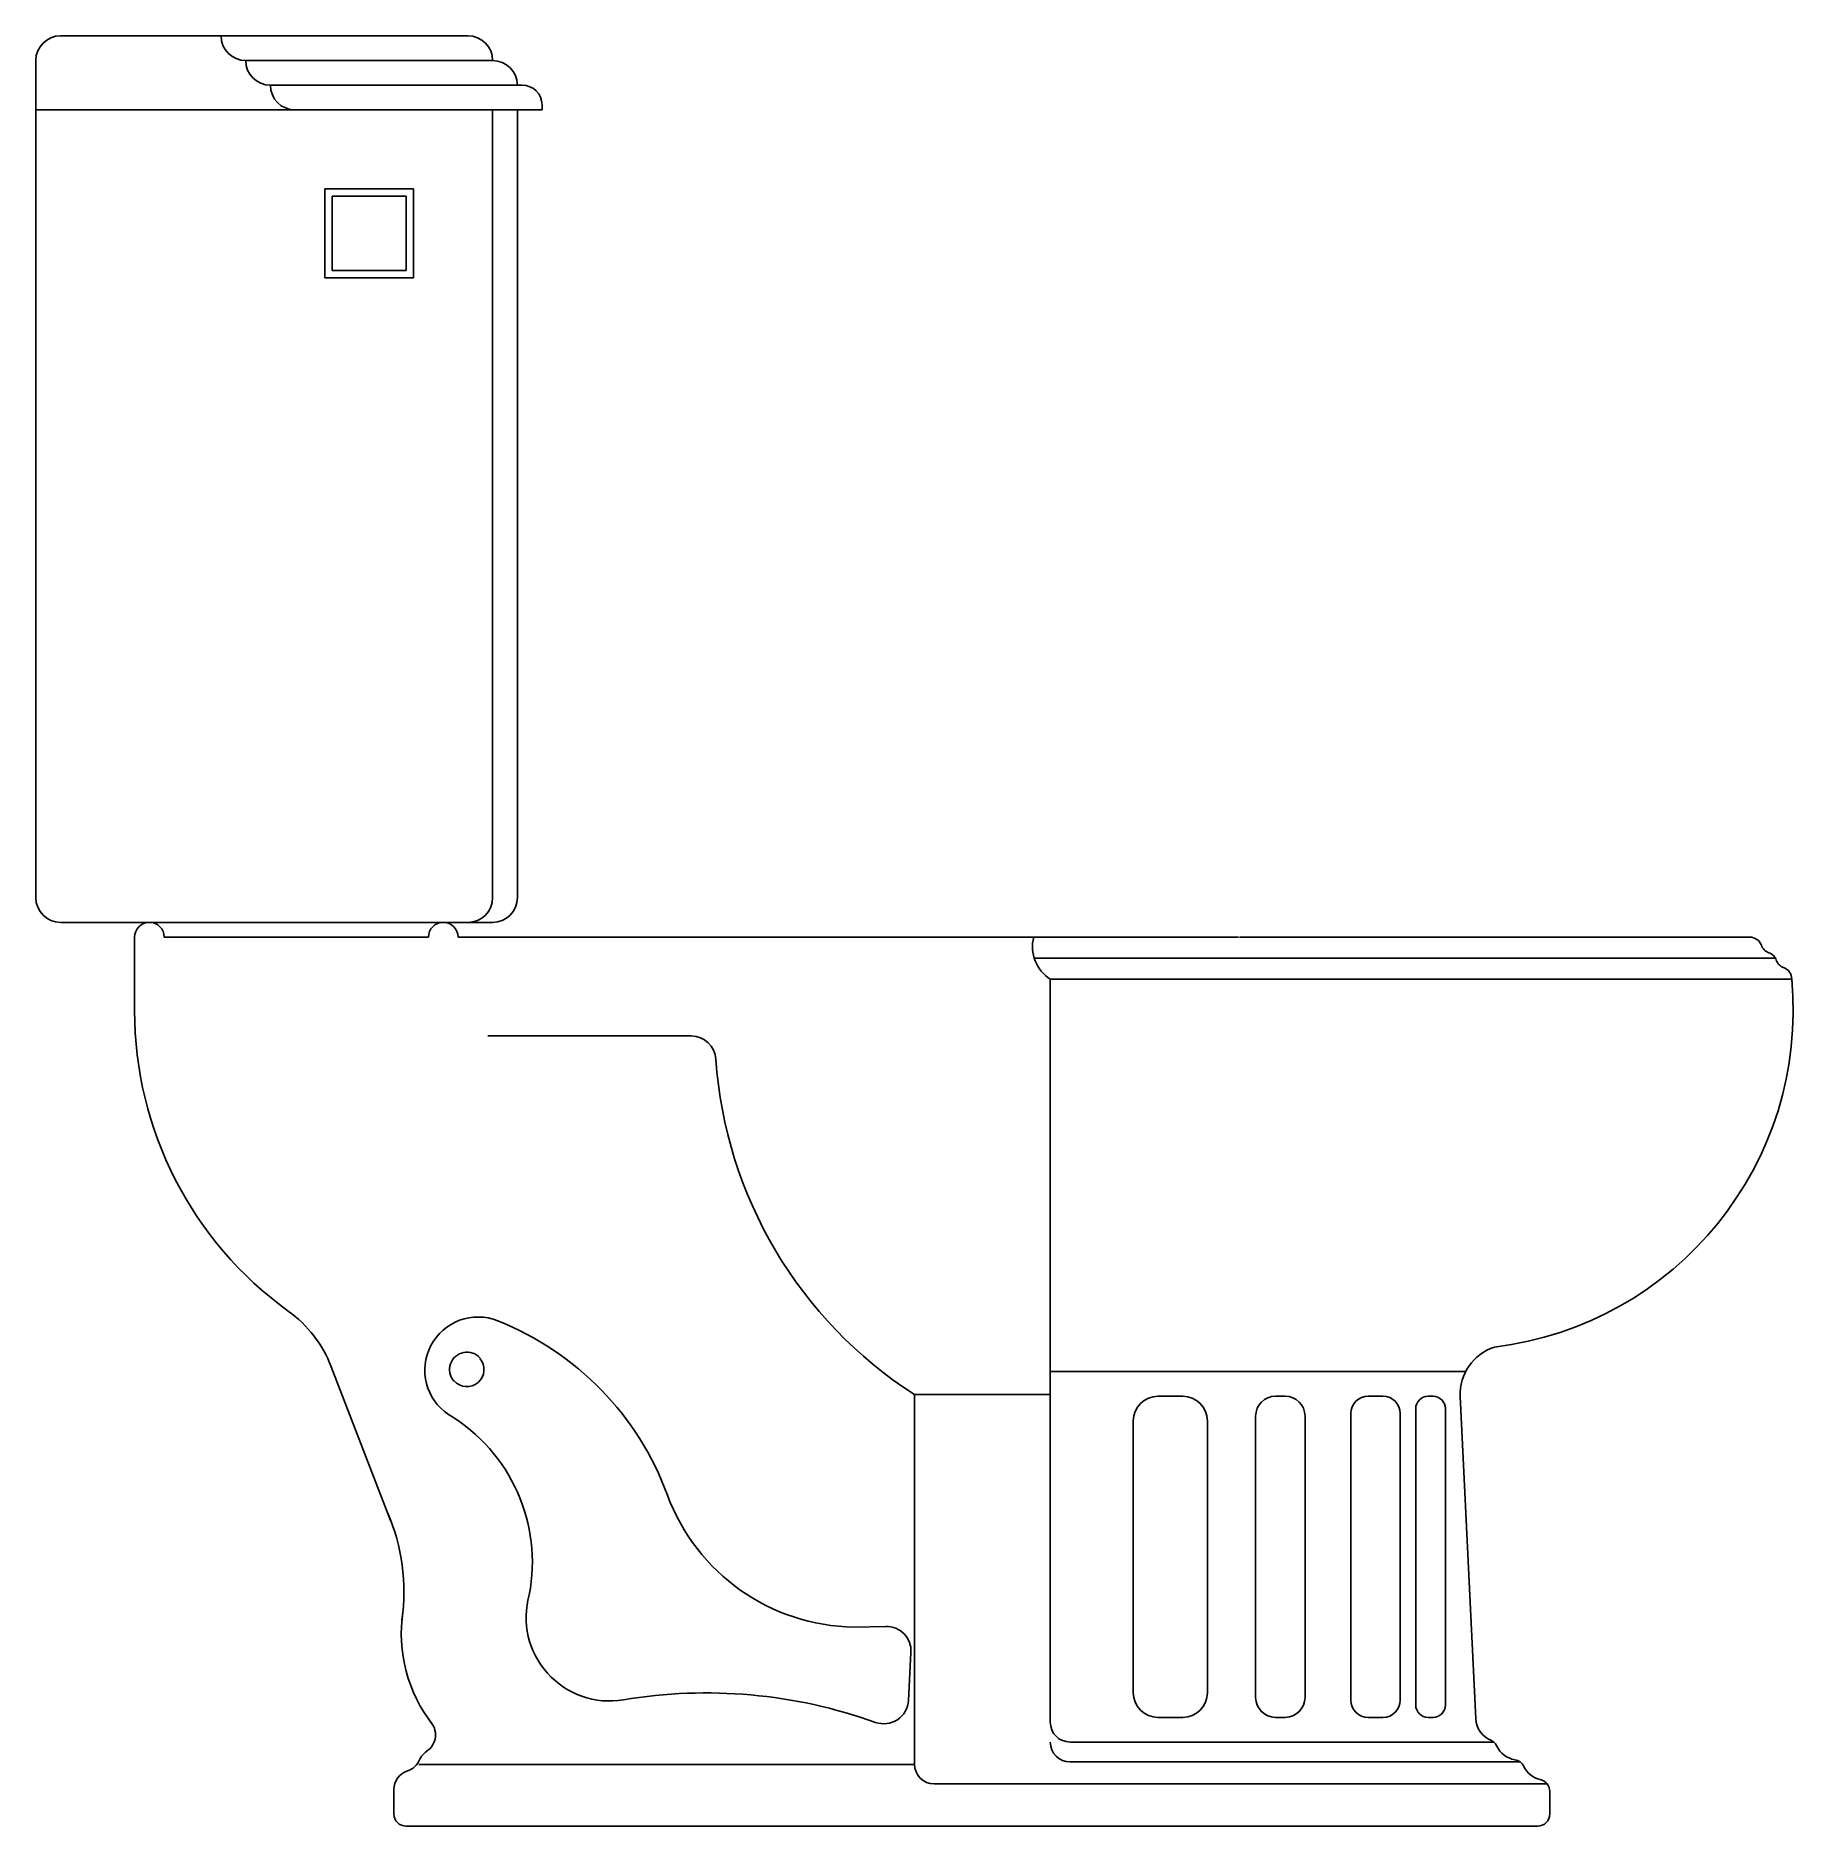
# Model space of a CAD drawing. Extents: x 476 to 1188, y 1272 to 1997.
import ezdxf

# ---------------------------------------------------------------- set-up
doc = ezdxf.new("R2010")
doc.units = 0
doc.header["$LTSCALE"] = 50
doc.layers.add('FINA', color=6, linetype='CONTINUOUS')
doc.layers.add('GROSSA', color=3, linetype='CONTINUOUS')

msp = doc.modelspace()

# ---------------------------------------------------------------- linework, layer by layer
at = {"layer": 'FINA', "color": 0, "linetype": 'CONTINUOUS'}
for p, q in [((880.7, 1623.71), (1180.77, 1623.71)), ((887.17, 1615.21), (963.43, 1615.21)), ((887.17, 1314.28), (887.17, 1615.21)), ((957.57, 1615.21), (1152.64, 1615.21)), ((1152.4, 1615.19), (1187.44, 1615.21)), ((659.44, 1592.21), (741.78, 1592.21)), ((1055.37, 1456.31), (887.17, 1456.31)), ((832.17, 1297.31), (832.17, 1447.01)), ((887.17, 1447.01), (832.17, 1447.01)), ((940.79, 1446.31), (930.79, 1446.31)), ((982.33, 1446.31), (978.33, 1446.31)), ((1021.9, 1446.31), (1015.9, 1446.31)), ((1042.16, 1446.31), (1040.16, 1446.31)), ((920.79, 1326.28), (920.79, 1436.31)), ((950.79, 1326.28), (950.79, 1436.31)), ((970.33, 1324.28), (970.33, 1438.31)), ((990.33, 1324.28), (990.33, 1438.31)), ((1008.9, 1323.28), (1008.9, 1439.31)), ((1028.9, 1323.28), (1028.9, 1439.31)), ((1035.16, 1321.28), (1035.16, 1441.31)), ((1047.16, 1321.28), (1047.16, 1441.31)), ((807.69, 1352.86), (820.59, 1353.11)), ((829.75, 1323.14), (830.77, 1342.59)), ((940.79, 1316.28), (930.79, 1316.28)), ((982.33, 1316.28), (978.33, 1316.28)), ((1021.9, 1316.28), (1015.9, 1316.28)), ((1042.16, 1316.28), (1040.16, 1316.28)), ((1046.01, 1306.28), (895.17, 1306.28)), ((1066.72, 1306.28), (1046.01, 1306.28)), ((1077.43, 1298.21), (895.17, 1298.21)), ((631.44, 1297.21), (832.17, 1297.21)), ((1088.36, 1289.31), (840.17, 1289.31))]:
    msp.add_line(p, q, dxfattribs=at)
for centre, radius, start, end in [((895.68, 1628.4), 15.7, 165.96988, 237.16535), ((741.78, 1582.21), 10, 3.31627, 90), ((926.93, 1594.81), 175.57, 183.92462, 237.3346), ((655.47, 1456.84), 21.56, 68.2341, 236.40222), ((618.57, 1364.42), 121.06, 20.22328, 68.23451), ((650.97, 1457.11), 7.06, 40.91839, 220.92037), ((650.97, 1457.11), 6.89, 220.91938, 40.91938), ((930.79, 1436.31), 10, 90, 180), ((940.79, 1436.31), 10, 0, 90), ((978.33, 1438.31), 8, 90, 180), ((982.33, 1438.31), 8, 0, 90), ((1015.9, 1439.31), 7, 90, 180), ((1021.9, 1439.31), 7, 0, 90), ((1040.16, 1441.31), 5, 90, 180), ((1042.16, 1441.31), 5, 0, 90), ((607.8, 1379.1), 69.65, 349.06817, 59.12595), ((808.78, 1434.5), 81.65, 200.22334, 269.23437), ((708.75, 1356.74), 33.83, 164.30861, 279.43215), ((820.78, 1343.11), 10, 357, 91.11373), ((747.92, 1123.82), 202.36, 70.22679, 99.56557), ((819.77, 1323.67), 10, 250.22679, 357), ((930.79, 1326.28), 10, 180, 270), ((940.79, 1326.28), 10, 270, 0), ((978.33, 1324.28), 8, 180, 270), ((982.33, 1324.28), 8, 270, 0), ((1015.9, 1323.28), 7, 180, 270), ((1021.9, 1323.28), 7, 270, 0), ((1040.16, 1321.28), 5, 180, 270), ((1042.16, 1321.28), 5, 270, 360), ((895.17, 1314.28), 8, 180, 270), ((895.17, 1306.21), 8, 180, 270), ((840.17, 1297.31), 8, 180, 270)]:
    msp.add_arc(centre, radius, start, end, dxfattribs=at)
at = {"layer": 'GROSSA', "color": 0, "linetype": 'CONTINUOUS'}
for p, q in [((486.37, 1997.21), (651.37, 1997.21)), ((476.37, 1987.21), (476.37, 1648.21)), ((561.37, 1987.21), (661.37, 1987.21)), ((571.37, 1977.21), (673.37, 1977.21)), ((476.37, 1967.21), (681.37, 1967.21)), ((661.37, 1648.21), (661.37, 1967.21)), ((671.37, 1648.21), (671.37, 1967.21)), ((681.37, 1967.21), (681.37, 1969.21)), ((593.37, 1899.21), (593.37, 1935.21)), ((593.37, 1935.21), (629.37, 1935.21)), ((596.37, 1932.21), (626.37, 1932.21)), ((596.37, 1902.21), (596.37, 1932.21)), ((626.37, 1902.21), (626.37, 1932.21)), ((629.37, 1899.21), (629.37, 1935.21)), ((596.37, 1902.21), (626.37, 1902.21)), ((593.37, 1899.21), (629.37, 1899.21)), ((661.37, 1638.21), (486.37, 1638.21)), ((516.37, 1602.42), (516.37, 1632.21)), ((528.37, 1632.21), (635.37, 1632.21)), ((647.37, 1632.21), (963.43, 1632.21)), ((963.76, 1632.21), (1153.07, 1632.21)), ((1152.83, 1632.17), (1170.44, 1632.21)), ((596.02, 1458.2), (620.01, 1396)), ((1053.2, 1446.24), (1059.45, 1315.73)), ((621.37, 1277.21), (621.37, 1287.01)), ((1089.44, 1277.21), (1089.44, 1286.21)), ((626.37, 1272.21), (1084.44, 1272.21))]:
    msp.add_line(p, q, dxfattribs=at)
for centre, radius, start, end in [((486.37, 1987.21), 10, 90, 180), ((561.37, 1997.21), 10, 180, 270), ((651.37, 1987.21), 10, 0, 90), ((571.37, 1987.21), 10, 180, 270), ((661.37, 1977.21), 10, 0, 90), ((581.37, 1977.21), 10, 180, 270), ((673.37, 1969.21), 8, 360, 90), ((486.37, 1648.21), 10, 180, 270), ((651.37, 1648.21), 10, 270, 0), ((661.37, 1648.21), 10, 270, 0), ((522.37, 1632.21), 6, 0, 180), ((641.37, 1632.21), 6, 0, 180), ((1170.44, 1627.21), 5, 19.89591, 90), ((1179.84, 1630.61), 5, 199.89591, 250.10409), ((1176.44, 1621.21), 5, 19.89591, 70.10409), ((1185.84, 1624.61), 5, 199.89591, 250.10409), ((1182.44, 1615.21), 5, 0, 70.10409), ((1050.51, 1602.73), 137.5, 276.90508, 5.20694), ((1013.31, 1597.78), 175, 5.21484, 5.71639), ((666.37, 1602.42), 150, 180, 234.19701), ((549.37, 1440.21), 50, 21.09005, 54.19701), ((1073.18, 1447.2), 20, 107.88045, 182.74047), ((545.45, 1367.21), 80, 351.78622, 23.56231), ((684.37, 1350.21), 60, 171.37377, 218.12725), ((630.22, 1309.21), 8, 303.5638, 44.62871), ((1069.44, 1316.21), 10, 182.74047, 249.29935), ((1063.44, 1302.51), 5, 25.64017, 72.25096), ((624.37, 1302.21), 8, 288.20996, 336.68595), ((639.07, 1295.88), 8, 123.5638, 156.68595), ((1076.96, 1309), 10, 205.64017, 260.31705), ((1074.44, 1294.21), 5, 26.07079, 80.31705), ((629.37, 1287.01), 8, 108.20996, 180), ((1087.91, 1300.8), 10, 206.07079, 256.60959), ((1084.44, 1286.21), 5, 0, 76.60959), ((626.37, 1277.21), 5, 180, 270), ((1084.44, 1277.21), 5, 270, 0)]:
    msp.add_arc(centre, radius, start, end, dxfattribs=at)

doc.saveas('drawing.dxf')
